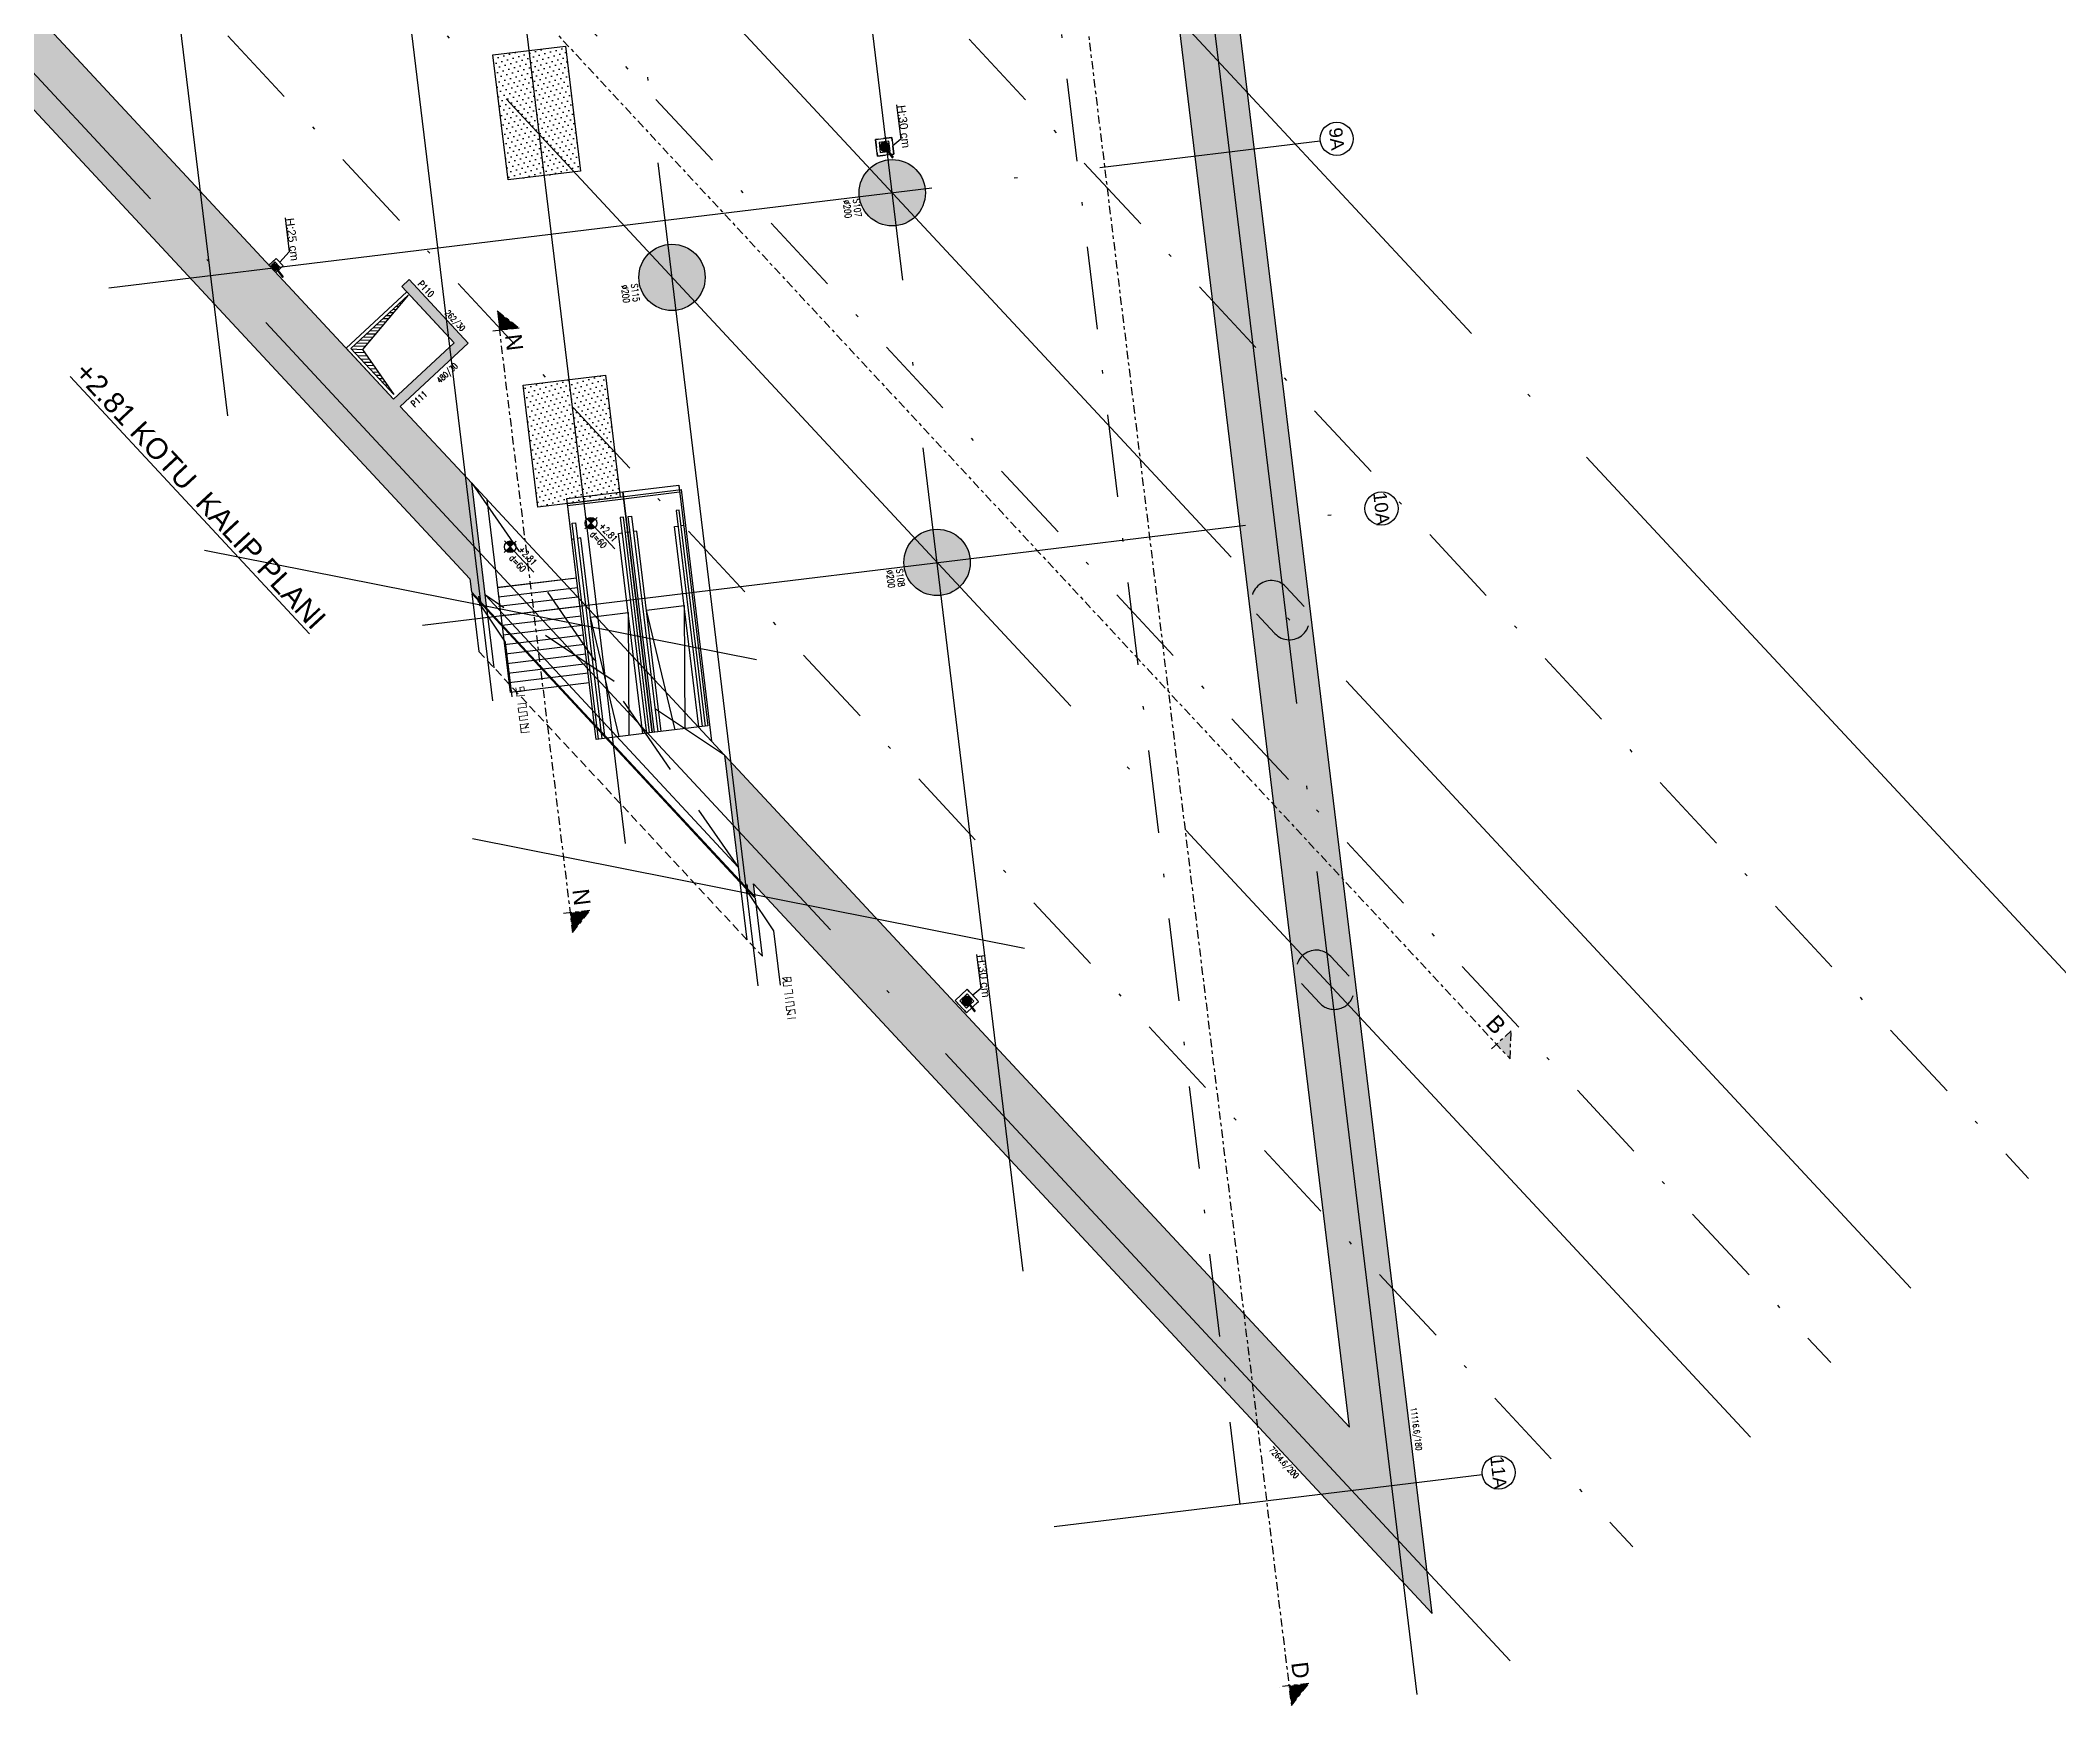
# Model space of a CAD drawing. Header units: millimetres. Extents: x 400408 to 401334, y 4543945 to 4544229.
# Drawn here: x 400448.6 to 400509.5, y 4543986.8 to 4544037 of the extents above; entities that cross this region are included whole.
import ezdxf
from ezdxf.enums import TextEntityAlignment as Align

# ---------------------------------------------------------------- set-up
doc = ezdxf.new("R2010")
doc.units = ezdxf.units.MM
for name, pattern in [('AKS', [3, 2.5, -0.25, 0, -0.25]), ('CENTER', [2, 1.25, -0.25, 0.25, -0.25]), ('CIZGI', [0.4, 0.25, -0.15]), ('CONTINU', [0]), ('DASHDOT2', [0.5, 0.25, -0.125, 0, -0.125]), ('HIDDEN', [0.375, 0.25, -0.125]), ('UUC-ST-KAL-I05-101-U-000$0$ACAD_ISO05W100', [33, 24, -3, 0, -3, 0, -3])]:
    doc.linetypes.add(name, pattern=pattern)
for name, color, linetype in [('aks prota', 2, 'AKS'), ('altlık_PROTA', 8, 'Continuous'), ('boşluk prota', 2, 'Continuous'), ('boşluk taraması prota', 252, 'Continuous'), ('caks prota', 4, 'Continuous'), ('kesik prota', 2, 'CIZGI'), ('kesit tarama prota', 252, 'Continuous'), ('kiriş prota', 6, 'Continuous'), ('kolon prota', 1, 'Continuous'), ('kolon tarama prota', 252, 'Continuous'), ('lkolon prota', 4, 'Continuous'), ('lperde prota', 4, 'Continuous'), ('merdiven prota', 2, 'Continuous'), ('not çizgisi prota', 4, 'Continuous'), ('perde prota', 1, 'Continuous'), ('PRT-AL-TUNEL_EKSENI', 14, 'DASHDOT2'), ('PRT-MI-a_fit_drainage', 10, 'Continuous'), ('skesit prota', 7, 'Continuous'), ('st-s_level (kot)', 6, 'Continuous'), ('st-s_levelmark (kot işareti)', 4, 'Continuous'), ('st_s_ölçü', 4, 'Continuous'), ('taks prota', 7, 'Continuous'), ('temel prota', 6, 'Continuous'), ('tkesit prota', 7, 'Continuous'), ('tkolon prota', 6, 'Continuous'), ('tperde prota', 6, 'Continuous'), ('tplan prota', 7, 'Continuous'), ('UUC-ST-KAL-I05-101-U-000$0$st_s_su tutucu', 2, 'Continuous')]:
    doc.layers.add(name, color=color, linetype=linetype)
doc.styles.add('Arial', font='Arial.ttf')
doc.styles.add('OLCU', font='romanstw.shx')
doc.styles.add('TAKS', font='Arial Unicode.ttf')
doc.styles.add('tkolon', font='romanstw.shx')
doc.dimstyles.new('1-50', dxfattribs={"dimtxt": 10, "dimasz": 4, "dimexe": 4, "dimexo": 8, "dimgap": 4, "dimtad": 1, "dimdec": 1, "dimrnd": 0.05, "dimzin": 9, "dimdsep": 46, "dimtxsty": 'OLCU', "dimblk1": 'OBLIQUE', "dimblk2": 'OBLIQUE', "dimsah": 1, "dimcen": 2, "dimdle": 4, "dimclrd": 4, "dimclre": 4, "dimclrt": 3, "dimadec": 1, "dimazin": 0, "dimtfac": 1, "dimtdec": 1, "dimtix": 1, "dimtmove": 2, "dimatfit": 3, "dimldrblk": 'OBLIQUE', "dimfxl": 1, "dimtvp": 1, "dimtolj": 1, "dimtzin": 1, "dimarcsym": 0})
pattern_1 = [(312.9239939582496, (399610.2897024573, 4544334.898198776), (0.1703024845284455, 0.0499901679170381), [0, -0.1587499999998362])]

# ---------------------------------------------------------------- blocks, each defined once
blk = doc.blocks.new('yürüyen mer 1')
at = {"color": 253}
blk.add_lwpolyline([(-120.1469399249181, 34.99919999989243), (-120.1469399249181, 204.9991999998497)], dxfattribs=at)
at = {"layer": 'st_s_ölçü', "color": 252, "ltscale": 0.1}
blk.add_line((-830.5461964702481, 204.9991999998242), (-830.5461964702481, 34.9991999998706), dxfattribs=at)
for points in [[(-120.1469399249181, 204.9991999998497), (-851.5461964702365, 204.9991999999538), (-851.5461964702511, 34.99919999982421), (-120.1469399249181, 34.99919999989243)], [(-120.1469399249181, 197.4991999998238), (-775.8461964702728, 197.4991999998242), (-775.8461964702728, 187.7491999998242), (-120.1469399249181, 187.7491999998238)], [(-728.8461964702728, 204.9991999998242), (-728.8461964702583, 197.4991999998242)], [(-120.1469399249181, 177.4991999997774), (-728.8461964702728, 177.4991999997778), (-728.8461964702656, 187.7491999998242)], [(-120.1469399249181, 134.9991999998711), (-488.6461964695482, 177.4991999997778), (-488.646196469548, 62.49919999987078), (-120.1469399249181, 104.9991999998711)], [(-120.1469399249181, 62.49919999987105), (-728.8461964702728, 62.4991999998706), (-728.8461964702656, 52.24919999982421)], [(-120.1469399249181, 42.49919999982467), (-775.8461964702728, 42.49919999982421), (-775.8461964702728, 52.24919999982421), (-120.1469399249181, 52.24919999982467)], [(-728.8461964702728, 34.99919999982421), (-728.8461964702583, 42.49919999982421)]]:
    blk.add_lwpolyline(points, dxfattribs=at)
blk = doc.blocks.new('MEKANİK+2.81')
at = {"layer": 'altlık_PROTA'}
for points in [[(66580.40328449545, -31215.21810636395), (66677.80812922237, -31215.21810636393), (66655.81400313292, -31177.1231625089), (66914.66845556414, -31027.6734747168), (66899.65670774304, -31001.67236478026), (66640.80225531182, -31151.12205257236), (66618.80812922241, -31113.02710871736), (66559.80812922237, -31215.21810636393)], [(92443.47983980666, -31861.9893337522), (92540.88468453358, -31861.98933375218), (92518.89055844414, -31823.89438989715), (92777.74501087535, -31674.44470210505), (92762.73326305425, -31648.44359216851), (92503.87881062303, -31797.89327996061), (92481.88468453362, -31759.79833610561), (92422.88468453358, -31861.98933375218)], [(67948.80531749858, -49905.62567935752), (68046.2101622255, -49905.6256793575), (68024.21603613606, -49867.53073550247), (68283.07048856727, -49718.08104771037), (68268.05874074617, -49692.07993777383), (68009.20428831496, -49841.52962556593), (67987.21016222554, -49803.43468171094), (67928.2101622255, -49905.6256793575)]]:
    blk.add_hatch(color=256, dxfattribs=at).paths.add_polyline_path(points, flags=0)
for p, q in [((65348.91010854791, -30705.93543345248), (66383.82589443674, -30705.93543345248)), ((66309.80812922155, -31465.21810636407), (66309.80812922158, -30965.21810636405)), ((66309.80812922158, -30965.21810636405), (66809.80812922155, -30965.21810636407)), ((66383.82589443674, -30705.93543345248), (66559.80812922156, -30965.21810636406)), ((66899.65670774301, -31001.67236478027), (66640.80225531179, -31151.12205257236)), ((66640.80225531179, -31151.12205257236), (66899.65670774301, -31001.67236478027)), ((66655.81400313288, -31177.12316250891), (66914.6684555641, -31027.67347471682)), ((66655.81400313288, -31177.12316250891), (66914.6684555641, -31027.67347471682)), ((66809.80812922155, -30965.21810636407), (66809.80812922158, -31465.21810636407)), ((66914.6684555641, -31027.67347471682), (66899.65670774301, -31001.67236478027)), ((66914.6684555641, -31027.67347471682), (66899.65670774301, -31001.67236478027)), ((66809.80812922158, -31465.21810636407), (66309.80812922155, -31465.21810636407)), ((66709.80812922232, -31065.2181063639), (66409.80812922232, -31065.2181063639)), ((66409.80812922232, -31065.2181063639), (66409.80812922232, -31365.2181063639)), ((66409.80812922232, -31365.2181063639), (66709.80812922232, -31365.2181063639)), ((66439.9123411395, -31210.2181063639), (66419.89744342599, -31210.2181063639)), ((66419.89744342599, -31220.2181063639), (66439.9123411395, -31220.2181063639)), ((66459.80812922234, -31215.21810636389), (66559.80812922232, -31215.2181063639)), ((66484.97498148684, -31210.2181063639), (66464.93979941728, -31210.2181063639)), ((66464.93979941728, -31220.2181063639), (66484.97498148684, -31220.2181063639)), ((66530.22773030683, -31210.2181063639), (66510.05875736699, -31210.2181063639)), ((66510.05875736699, -31220.2181063639), (66530.22773030683, -31220.2181063639)), ((66554.80812922232, -31075.30742056757), (66554.80812922232, -31095.32231828108)), ((66554.80812922232, -31120.34977655885), (66554.80812922232, -31140.38495862842)), ((66554.80812922232, -31165.46873450857), (66554.80812922232, -31185.6377074484)), ((66554.80812922232, -31244.7985052794), (66554.80812922232, -31264.96747821923)), ((66554.80812922232, -31290.05125409938), (66554.80812922232, -31310.08643616895)), ((66554.80812922232, -31335.11389444672), (66554.80812922232, -31355.12879216023)), ((66618.80812922234, -31113.02710871735), (66559.80812922234, -31215.21810636391)), ((66618.80812922234, -31113.02710871735), (66559.80812922234, -31215.21810636391)), ((66559.80812922234, -31315.21810636389), (66559.80812922234, -31115.2181063639)), ((66559.80812922234, -31215.21810636391), (66677.80812922234, -31215.21810636392)), ((66677.80812922234, -31215.21810636392), (66559.80812922234, -31215.21810636391)), ((66564.80812922232, -31095.32231828108), (66564.80812922232, -31075.30742056757)), ((66564.80812922232, -31140.38495862842), (66564.80812922232, -31120.34977655885)), ((66564.80812922232, -31185.6377074484), (66564.80812922232, -31165.46873450857)), ((66564.80812922232, -31264.96747821923), (66564.80812922232, -31244.7985052794)), ((66564.80812922232, -31310.08643616895), (66564.80812922232, -31290.05125409938)), ((66564.80812922232, -31355.12879216023), (66564.80812922232, -31335.11389444672)), ((66589.38852813782, -31220.2181063639), (66609.55750107765, -31220.2181063639)), ((66640.80225531179, -31151.12205257236), (66618.80812922234, -31113.02710871735)), ((66640.80225531179, -31151.12205257236), (66618.80812922234, -31113.02710871735)), ((66634.6412769578, -31220.2181063639), (66654.67645902737, -31220.2181063639)), ((66677.80812922234, -31215.21810636392), (66655.81400313288, -31177.12316250891)), ((66655.81400313288, -31177.12316250891), (66677.80812922234, -31215.21810636392)), ((66699.71881501866, -31210.2181063639), (66679.70391730515, -31210.2181063639)), ((66679.70391730515, -31220.2181063639), (66699.71881501866, -31220.2181063639)), ((66709.80812922232, -31111.28149269448), (66709.80812922232, -31065.2181063639)), ((66709.80812922232, -31365.2181063639), (66709.80812922232, -31145.94963927653)), ((91065.04035078677, -31400.45241224684), (92099.9561366756, -31400.45241224684)), ((92073.68412286667, -31806.68139823154), (92478.19262005415, -31512.7887720853)), ((92099.9561366756, -31400.45241224684), (92275.93837146042, -31659.73508515842)), ((92456.0694458459, -31652.46899675204), (92213.36434753342, -31828.80457243978)), ((92544.63175430767, -31774.36455695401), (92456.0694458459, -31652.46899675204)), ((92478.19262005415, -31512.7887720853), (92772.08524620041, -31917.29726927276)), ((92762.73326305422, -31648.44359216852), (92503.878810623, -31797.89327996061)), ((92503.878810623, -31797.89327996061), (92762.73326305422, -31648.44359216852)), ((92777.74501087531, -31674.44470210507), (92762.73326305422, -31648.44359216852)), ((92777.74501087531, -31674.44470210507), (92762.73326305422, -31648.44359216852)), ((92367.57674901294, -32211.18989541903), (92073.68412286667, -31806.68139823154)), ((92213.36434753342, -31828.80457243978), (92389.69992322117, -32071.50967075226)), ((92322.9480281591, -31928.41722482734), (92306.75563576819, -31940.18168652949)), ((92312.63348829112, -31948.27185647323), (92328.82588068202, -31936.50739477109)), ((92322.88468453354, -31861.98933375215), (92422.88468453355, -31861.98933375215)), ((92336.60216181245, -31751.73813750972), (92348.3666235146, -31767.93052990063)), ((92359.4044700115, -31901.93006940181), (92343.19566723182, -31913.7064539493)), ((92356.45679345835, -31762.05267737771), (92344.6923317562, -31745.8602849868)), ((92349.07351975475, -31921.79662389305), (92365.28232253442, -31910.02023934556)), ((92363.07739439263, -31788.17816897336), (92374.85377894012, -31804.38697175304)), ((92772.08524620041, -31917.29726927276), (92367.57674901294, -32211.18989541903)), ((92382.94394888387, -31798.50911923012), (92371.16756433639, -31782.30031645043)), ((92396.01471284905, -31875.33117101973), (92379.69767098164, -31887.18619586765)), ((92385.57552350455, -31895.2763658114), (92401.89256537196, -31883.42134096348)), ((92389.59765247429, -31824.68017272317), (92401.4526773222, -31840.99721459058)), ((92389.69992322117, -32071.50967075226), (92632.40502153365, -31895.17409506452)), ((92409.54284726596, -31835.11936206766), (92397.68782241804, -31818.80232020024)), ((92481.88468453355, -31759.7983361056), (92422.88468453355, -31861.98933375216)), ((92481.88468453355, -31759.7983361056), (92422.88468453355, -31861.98933375216)), ((92422.88468453354, -31961.98933375215), (92422.88468453354, -31761.98933375215)), ((92422.88468453355, -31861.98933375216), (92540.88468453355, -31861.98933375217)), ((92540.88468453355, -31861.98933375217), (92422.88468453355, -31861.98933375216)), ((92436.22652180112, -31888.85930543664), (92448.08154664903, -31905.17634730406)), ((92456.17171659278, -31899.29849478113), (92444.31669174487, -31882.98145291371)), ((92462.8254201832, -31925.46954827418), (92474.60180473069, -31941.67835105387)), ((92482.69197467444, -31935.80049853094), (92470.91559012696, -31919.59169575126)), ((92503.878810623, -31797.89327996061), (92481.88468453355, -31759.7983361056)), ((92503.878810623, -31797.89327996061), (92481.88468453355, -31759.7983361056)), ((92489.31257560872, -31961.92599012659), (92501.07703731087, -31978.1183825175)), ((92509.16720725462, -31972.24052999457), (92497.40274555248, -31956.04813760367)), ((92533.13588077595, -31775.70681103106), (92516.94348838505, -31787.47127273321)), ((92518.8905584441, -31823.89438989716), (92777.74501087531, -31674.44470210507)), ((92518.8905584441, -31823.89438989716), (92777.74501087531, -31674.44470210507)), ((92540.88468453355, -31861.98933375217), (92518.8905584441, -31823.89438989716)), ((92518.8905584441, -31823.89438989716), (92540.88468453355, -31861.98933375217)), ((92632.40502153365, -31895.17409506452), (92562.37632890469, -31798.7878686158)), ((66503.48612418326, -49417.67507142778), (67538.40191007209, -49417.67507142778)), ((67538.40191007208, -49417.67507142778), (67817.595501452, -49735.20254567402)), ((67689.3005626107, -49831.99006832635), (67932.00566092318, -49655.65449263861)), ((67865.63613829846, -50074.69516663883), (67689.3005626107, -49831.99006832635)), ((68108.34123661094, -49898.35959095108), (67865.63613829846, -50074.69516663883)), ((67937.05943190875, -49849.75358949079), (67872.33807235876, -49896.77640967418)), ((67872.33807235876, -49896.77640967418), (67919.36089254216, -49961.49776922417)), ((67878.21016222546, -49905.62567935747), (67928.21016222544, -49905.62567935748)), ((67899.02108917102, -49920.65244239708), (67895.34003675118, -49923.32688352792)), ((67899.70066716526, -49920.15870008316), (67899.06122399848, -49920.62328273808)), ((67902.41878811127, -49878.63340640613), (67904.85385583239, -49881.9849895926)), ((67904.8830154914, -49882.02512442006), (67905.58697155603, -49882.99403682022)), ((67909.60468923392, -49912.96300685198), (67905.17928990514, -49916.17824766775)), ((67909.56742397143, -49888.47265956009), (67912.7826647872, -49892.89805888888)), ((67913.18339918586, -49876.43660630305), (67910.50895805503, -49872.75555388321)), ((67911.05714242806, -49924.2684176115), (67915.48254175685, -49921.05317679573)), ((67913.67714149976, -49877.11618429729), (67913.21255884485, -49876.47674113051)), ((67920.21892645345, -49905.25131210966), (67915.27151828114, -49908.84581455025)), ((67916.89985708894, -49898.56488793608), (67920.49435952953, -49903.5122961084)), ((67920.87283473095, -49887.02020636595), (67917.65759391518, -49882.59480703716)), ((67919.36089254216, -49961.49776922417), (67984.08225209215, -49914.47494904078)), ((67921.14937080405, -49916.935984494), (67926.09677897638, -49913.34148205341)), ((67928.58452947327, -49897.63444358548), (67924.99002703268, -49892.68703541315)), ((67927.83579497764, -49913.61691512948), (67931.43029741824, -49918.56432330181)), ((67987.21016222547, -49803.43468171093), (67928.21016222547, -49905.62567935749)), ((67987.21016222547, -49803.43468171093), (67928.21016222547, -49905.62567935749)), ((67928.21016222546, -49955.62567935748), (67928.21016222547, -49855.62567935749)), ((67928.21016222547, -49905.62567935749), (68046.21016222547, -49905.62567935749)), ((68046.21016222547, -49905.62567935749), (67928.21016222547, -49905.62567935749)), ((67934.35664556437, -49894.97965792658), (67930.32354547453, -49897.90987666155)), ((67932.00566092318, -49655.65449263861), (68108.34123661094, -49898.35959095108)), ((67935.54748971996, -49924.23115234901), (67938.76273053573, -49928.6565516778)), ((67939.52046736197, -49912.68647077888), (67935.92596492138, -49907.73906260656)), ((67950.10288779558, -49867.70636635387), (67937.05943190875, -49849.75358949079)), ((67946.85290047948, -49922.77869915487), (67943.63765966371, -49918.35329982608)), ((67984.08225209215, -49914.47494904078), (67977.65288132544, -49905.62567935747)), ((68009.20428831493, -49841.52962556593), (67987.21016222547, -49803.43468171093)), ((68009.20428831493, -49841.52962556593), (67987.21016222547, -49803.43468171093)), ((68268.05874074614, -49692.07993777384), (68009.20428831493, -49841.52962556593)), ((68009.20428831493, -49841.52962556593), (68268.05874074614, -49692.07993777384)), ((68024.21603613601, -49867.53073550248), (68283.07048856723, -49718.08104771039)), ((68024.21603613601, -49867.53073550248), (68283.07048856723, -49718.08104771039)), ((68046.21016222547, -49905.62567935749), (68024.21603613601, -49867.53073550248)), ((68024.21603613601, -49867.53073550248), (68046.21016222547, -49905.62567935749)), ((68283.07048856723, -49718.08104771039), (68268.05874074614, -49692.07993777384)), ((68283.07048856723, -49718.08104771039), (68268.05874074614, -49692.07993777384)), ((67901.2178892741, -49931.41705347166), (67904.7940226734, -49928.81884047126)), ((67904.83415750087, -49928.78968081225), (67905.57851968819, -49928.24887002692)), ((67942.74318295115, -49934.13517441766), (67943.20776560609, -49934.77461758449)), ((67943.23692526508, -49934.81475241195), (67945.91136639589, -49938.49580483175)), ((67951.37416368024, -49929.0016840821), (67950.83335289489, -49928.25732189474)), ((67954.00153633964, -49932.61795230883), (67951.40332333925, -49929.04181890957))]:
    blk.add_line(p, q, dxfattribs=at)
for centre, radius, start, end in [((66559.80812922232, -31215.2181063639), 140, 92.04671309743428, 177.9532869023574), ((66559.80812922232, -31215.2181063639), 140, 182.0467130976426, 267.9532869025657), ((66559.80812922232, -31215.2181063639), 120, 92.38801546354402, 177.6119845366556), ((66559.80812922232, -31215.2181063639), 120, 182.3880154633445, 267.611984536456), ((66559.80812922232, -31215.2181063639), 94.99999999999999, 93.01696130977108, 176.983038690218), ((66559.80812922232, -31215.2181063639), 95.00000000000001, 183.016961309782, 266.983038690229), ((66559.80812922232, -31215.2181063639), 75, 93.82255372922529, 176.1774462707886), ((66559.80812922232, -31215.2181063639), 75, 183.8225537292114, 266.1774462707747), ((66559.80812922232, -31215.2181063639), 59.00000000000208, 59.99999999993978, 180), ((66559.80812922232, -31215.2181063639), 59, 180, 0), ((66559.80812922232, -31215.2181063639), 49.99999999999999, 95.73917047760786, 174.2608295228278), ((66559.80812922232, -31215.2181063639), 50.00000000000001, 185.7391704771722, 264.2608295223922), ((66559.80812922232, -31215.2181063639), 30, 99.59406822712371, 170.4059317730471), ((66559.80812922232, -31215.2181063639), 29.99999999999999, 189.5940682269529, 260.4059317728763), ((66559.80812922232, -31244.7181063639), 29.49999999998545, 90, 269.9999999999996), ((66559.80812922232, -31185.7181063639), 29.50000000000064, 27.12610455217858, 89.99999999997173), ((66559.80812922232, -31215.2181063639), 140, 36.20957314731355, 87.95328690256574), ((66559.80812922232, -31215.2181063639), 119.9999999999999, 37.24512722300527, 87.61198453645598), ((66559.80812922232, -31215.2181063639), 95.00000000000003, 60.00798951842432, 86.98303869022891), ((66559.80812922232, -31215.2181063639), 74.99999999999996, 60.00904641685105, 86.17744627077471), ((66559.80812922232, -31215.2181063639), 50.00000000000001, 60.01008555019651, 84.26082952239216), ((66559.80812922232, -31215.2181063639), 29.99999999999998, 59.99579024856362, 80.4059317728763), ((66559.80812922232, -31215.2181063639), 94.99999999999999, 273.0169613097711, 356.9830386902179), ((66559.80812922232, -31215.2181063639), 75.00000000000001, 273.8225537292253, 356.1774462707886), ((66559.80812922232, -31215.2181063639), 140, 272.0467130974342, 357.9532869023574), ((66559.80812922232, -31215.2181063639), 120, 272.388015463544, 357.6119845366555), ((66559.80812922232, -31215.2181063639), 49.99999999999999, 275.7391704776078, 354.2608295228277), ((66559.80812922232, -31215.2181063639), 30.00000000000001, 279.5940682271237, 350.4059317730471), ((66559.80812922232, -31215.2181063639), 120, 2.388015463344449, 22.76341340962577), ((66559.80812922232, -31215.2181063639), 140.0000000000001, 2.046713097642578, 23.79462470145333), ((92422.88468453354, -31861.98933375215), 140, 128.0467130977988, 213.9532869021579), ((92422.88468453354, -31861.98933375215), 120, 128.388015463472, 213.6119845366059), ((92422.88468453354, -31861.98933375215), 140, 218.0467130977631, 303.9532869024472), ((92422.88468453354, -31861.98933375215), 94.99999999999999, 129.0169613101278, 212.9830386902727), ((92422.88468453354, -31861.98933375215), 120, 218.3880154631792, 303.611984536895), ((92422.88468453354, -31861.98933375215), 140, 38.04671309776315, 123.9532869024472), ((92422.88468453354, -31861.98933375215), 75, 129.8225537290086, 212.177446270815), ((92422.88468453354, -31861.98933375215), 95.00000000000001, 219.0169613098039, 302.9830386899844), ((92422.88468453354, -31861.98933375215), 120, 38.38801546317923, 123.6119845368949), ((92422.88468453354, -31861.98933375215), 75, 219.8225537291952, 302.1774462705276), ((92422.88468453354, -31861.98933375215), 57.1500000000016, 59.9999999999408, 180), ((92422.88468453354, -31861.98933375215), 57.15000000002328, 180, 0), ((92422.88468453354, -31861.98933375215), 95.00000000000003, 60.00004220292323, 122.9830386899844), ((92422.88468453354, -31861.98933375215), 49.99999999999999, 131.7391704771398, 210.2608295224853), ((92422.88468453354, -31861.98933375215), 74.99999999999994, 60.00196176232495, 122.1774462705276), ((92422.88468453354, -31861.98933375215), 50.00000000000001, 221.7391704775728, 300.2608295225153), ((92422.88468453354, -31861.98933375215), 30, 135.5940682269596, 206.4059317731879), ((92422.88468453352, -31890.56433375216), 28.57500000001282, 89.99999999998542, 270.0000000000434), ((92422.88468453354, -31861.98933375215), 50.00000000000001, 60.00569981724121, 120.2608295225153), ((92422.88468453354, -31861.98933375215), 29.99999999999999, 225.5940682266648, 296.4059317732819), ((92422.88468453354, -31861.98933375215), 29.99999999999998, 60.00236957015297, 116.4059317732819), ((92422.88468453354, -31833.41433375217), 28.57499999999575, 27.12610455218541, 90), ((92422.88468453354, -31861.98933375215), 30.00000000000001, 315.5940682269596, 358.0811863546035), ((92422.88468453354, -31861.98933375215), 49.99999999999996, 311.7391704771397, 359.9908104596378), ((92422.88468453354, -31861.98933375215), 75.00000000000001, 309.8225537290086, 359.9907565614238), ((92422.88468453354, -31861.98933375215), 94.99999999999997, 309.0169613101278, 359.9908453319978), ((92422.88468453354, -31861.98933375215), 120, 308.3880154634721, 22.78708773844684), ((92422.88468453354, -31861.98933375215), 139.9999999999999, 308.0467130977988, 23.8173238193193), ((67928.21016222546, -49905.62567935748), 37.33333333333332, 133.6966689389843, 208.3033310611652), ((67928.21016222546, -49905.62567935748), 32.99999999998192, 59.82259634226339, 180), ((67928.21016222546, -49905.62567935748), 32.99999999998459, 180, 0), ((67928.21016222546, -49905.62567935748), 32.00000000000001, 134.9892993451354, 207.0107006550557), ((67928.21016222546, -49905.62567935748), 25.33333333333333, 137.3831134822461, 204.61688651775), ((67928.21016222546, -49905.62567935748), 20.00000000000001, 140.4775121857587, 201.5224878140174), ((67928.21016222546, -49905.62567935748), 37.33333333333335, 60.01161443807122, 118.3033310611652), ((67928.21016222546, -49905.62567935748), 25.33333333333334, 227.3831134825529, 294.6168865171974), ((67928.21016222546, -49922.12567935748), 16.49999999998545, 90, 269.9999999999996), ((67928.21016222546, -49905.62567935748), 31.99999999999998, 60.00563959217444, 117.0107006544949), ((67928.21016222546, -49905.62567935748), 13.33333333333333, 148.0243128370927, 193.9756871628778), ((67928.21016222546, -49905.62567935748), 19.99999999999999, 230.4775121857587, 291.5224878140173), ((67928.21016222546, -49905.62567935748), 25.33333333333334, 60.82986808916341, 114.6168865171974), ((67928.21016222546, -49905.62567935748), 8.000000000000009, 164.6821874534678, 177.3178125466547), ((67928.21016222546, -49905.62567935748), 19.99999999999999, 62.686507311266, 111.5224878140174), ((67928.21016222546, -49905.62567935748), 13.33333333333334, 238.0243128367391, 283.9756871629785), ((67928.21016222546, -49905.62567935748), 13.33333333333334, 60.0072079509459, 103.9756871629785), ((67928.21016222546, -49905.62567935748), 7.999999999999993, 254.6821874538699, 267.3178125466546), ((67928.21016222546, -49889.12567935746), 16.50000000000134, 30.00000000002339, 89.99999999994947), ((67928.21016222546, -49905.62567935748), 7.999999999999993, 74.68218745386986, 87.31781254665466), ((67928.21016222546, -49905.62567935748), 8.000000000000005, 344.6821874534677, 357.3178125466546), ((67928.21016222546, -49905.62567935748), 13.33333333333333, 328.0243128370927, 359.9925826888488), ((67928.21016222546, -49905.62567935748), 20.00000000000001, 320.4775121857587, 357.1044975628748), ((67928.21016222546, -49905.62567935748), 25.33333333333332, 317.3831134822461, 357.7233773036467), ((67928.21016222546, -49905.62567935748), 32.00000000000001, 314.9892993451354, 358.2021401310605), ((67928.21016222546, -49905.62567935748), 37.3333333333333, 313.6966689389844, 358.4606662121104), ((67928.21016222546, -49905.62567935748), 37.33333333333335, 223.6966689389978, 298.3033310611652), ((67928.21016222546, -49905.62567935748), 31.99999999999999, 224.9892993451354, 297.0107006544949)]:
    blk.add_arc(centre, radius, start, end, dxfattribs=at)
at = {"layer": 'altlık_PROTA', "style": 'Arial'}
for s, p in [('H:30 cm', (65372.08778687048, -30692.36750133178)), ('H:30 cm', (91088.21802910935, -31386.88448012614)), ('H:25 cm', (66526.66380250583, -49404.10713930708))]:
    blk.add_text(s, height=250, dxfattribs=at).set_placement(p)
blk = doc.blocks.new('_Oblique')
at = {"layer": 'st_s_ölçü', "lineweight": -2}
blk.add_line((-0.5, -0.5), (0.5, 0.5), dxfattribs=at)
blk = doc.blocks.new('PLAN_KOT')
at = {"layer": 'st-s_levelmark (kot işareti)'}
h = blk.add_hatch(color=256, dxfattribs=at)
h.paths.add_polyline_path([(0, 17.5, 0.4142135623730951), (-17.5, 0), (0, 0)])
h.paths.add_polyline_path([(17.5, 0), (0, 0), (0, -17.5, 0.4142135623730951)])
for p, q in [((105, 0), (-25, 0)), ((0, 25), (0, -25))]:
    blk.add_line(p, q, dxfattribs=at)
blk.add_circle((0, 0), 17.5, dxfattribs=at)
at = {"layer": 'st-s_level (kot)', "color": 6, "style": 'OLCU', "width": 0.8}
for tag, p in [('KOT', (22.6700442370493, 9.780006943954504)), ('DÖŞEME_KALINLIĞI', (22.6700442370493, -27.62999305603444))]:
    blk.add_attdef(tag, p, '', height=20, dxfattribs=at)
blk = doc.blocks.new('YER SUZGECI_20x20')
at = {"color": 2}
blk.add_lwpolyline([(-20, 0), (0, 0), (0, 20), (-20, 20)], close=True, dxfattribs=at)
for points in [[(0, 20), (-20, 0)], [(-20, 20), (0, 0)]]:
    blk.add_lwpolyline(points, dxfattribs=at)
blk.add_circle((-10, 10), 7, dxfattribs=at)

msp = doc.modelspace()

# ---------------------------------------------------------------- hatches: boundary and pattern name
at = {"layer": 'boşluk taraması prota', "ltscale": 2}
h = msp.add_hatch(dxfattribs=at)
h.set_pattern_fill('ANSI31', color=256, scale=0.0299999999999691, angle=-47.07600604175038, style=0)
h.set_pattern_definition([(357.9239939582496, (399678.5206054522, 4544261.791601937), (0.00345045155582532, 0.09518748281177633), [])])
h.paths.add_polyline_path([(400459.6525879726, 4544029.288836509), (400458.2785932003, 4544027.647574165), (400459.2175202267, 4544026.289492243), (400457.9235678269, 4544027.680782001)])
at = {"layer": 'kesit tarama prota'}
h = msp.add_hatch(color=256, dxfattribs=at)
h.dxf.hatch_style = 1
h.paths.add_polyline_path([(400463.000273861, 4544028.292463657), (400462.3323181542, 4544028.815756283), (400462.4046496954, 4544028.220132116)])
h = msp.add_hatch(color=256, dxfattribs=at)
h.dxf.hatch_style = 1
h.paths.add_polyline_path([(400465.1325895218, 4544010.733612895), (400464.6092968974, 4544010.065657186), (400464.5369653562, 4544010.661281353)])
h = msp.add_hatch(color=256, dxfattribs=at)
h.dxf.hatch_style = 1
h.paths.add_polyline_path([(400492.910799087, 4544007.104785235), (400492.8800609745, 4544006.256814027), (400492.471444427, 4544006.696168687)])
h = msp.add_hatch(color=256, dxfattribs=at)
h.dxf.hatch_style = 1
h.paths.add_polyline_path([(400486.8095690385, 4543987.425986155), (400486.2862764131, 4543986.758030447), (400486.2139448719, 4543987.353654614)])
at = {"layer": 'kolon tarama prota'}
h = msp.add_hatch(color=256, dxfattribs=at)
h.dxf.hatch_style = 1
h.paths.add_polyline_path([(400442.7345320238, 4544043.865573594), (400440.8338261843, 4544059.49167589), (400431.8441655804, 4544069.157582237), (400438.8697202401, 4544075.69161533), (400436.7709464161, 4544092.974261156), (400475.5857894942, 4544097.687866785), (400488.0371958343, 4543995.155024338), (400469.1945802942, 4544015.415072539), (400469.6529951757, 4544011.640191253), (400470.116448503, 4544011.141874724), (400470.0682261819, 4544011.53896815), (400490.5329283727, 4543989.534812097), (400477.1315568564, 4544099.890275298), (400434.7429687754, 4544094.742680422), (400436.9871845711, 4544076.262372392), (400429.4415804921, 4544069.244673557), (400439.0969334161, 4544058.862998295), (400441.0592837697, 4544042.730103492), (400461.5172161646, 4544020.733226493), (400461.5654384848, 4544020.336133067), (400462.028891813, 4544019.837816538), (400461.5704769325, 4544023.612697824), (400459.4165894696, 4544025.928611117), (400461.4669112144, 4544027.83548834), (400459.682618957, 4544029.754003689), (400459.4629416279, 4544029.549695415), (400461.0429256102, 4544027.850857397), (400459.2122811936, 4544026.148288449)])
h = msp.add_hatch(dxfattribs=at)
h.set_pattern_fill('DOTS', color=2, scale=0.09999999999989698, angle=-47.07600604175038)
h.set_pattern_definition(pattern_1)
h.paths.add_polyline_path([(400464.8531463519, 4544033.022410316), (400464.3950166265, 4544036.794693064), (400462.2110613305, 4544036.529477532), (400462.669191055, 4544032.757194784)])
h = msp.add_hatch(color=256, dxfattribs=at)
h.dxf.hatch_style = 1
edge = h.paths.add_edge_path()
edge.add_arc((400474.2512715189, 4544032.370624961), 0.9999999999966243, -47.07600604175038, 312.9239939582496)
h = msp.add_hatch(color=256, dxfattribs=at)
h.dxf.hatch_style = 1
edge = h.paths.add_edge_path()
edge.add_arc((400467.6091147456, 4544029.821199055), 0.9999999999966243, -47.07600604175038, 312.9239939582496)
h = msp.add_hatch(dxfattribs=at)
h.set_pattern_fill('DOTS', color=2, scale=0.09999999999989698, angle=-47.07600604175038)
h.set_pattern_definition(pattern_1)
h.paths.add_polyline_path([(400466.0461583249, 4544023.198381447), (400465.6005572826, 4544026.867625438), (400463.1187827392, 4544026.566243143), (400463.5643837824, 4544022.896999153)])
h = msp.add_hatch(color=256, dxfattribs=at)
h.dxf.hatch_style = 1
edge = h.paths.add_edge_path()
edge.add_arc((400475.6036679037, 4544021.225376909), 0.9999999999966243, -47.07600604175038, 312.9239939582496)

# ---------------------------------------------------------------- linework, layer by layer
at = {"layer": 'aks prota', "ltscale": 10}
for p, q in [((400490.074145942, 4543987.091367729), (400475.9776040856, 4544103.171308074)), ((400478.1981526045, 4543999.860730716), (400465.8023563614, 4544101.935644057)), ((400470.2035826901, 4544008.456690839), (400458.9526784429, 4544101.103831332)), ((400466.206297732, 4544012.754670901), (400455.5278394828, 4544100.68792497)), ((400462.2090127757, 4544017.052650963), (400452.1030741865, 4544100.271412023)), ((400454.2144428613, 4544025.648611087), (400445.253322605, 4544099.440205882)), ((400512.2140643829, 4544006.088943115), (400428.1666244437, 4544096.458837923)), ((400504.9647124931, 4543999.346770085), (400420.9172725538, 4544089.716664892)), ((400500.1318112332, 4543994.851988064), (400416.084371294, 4544085.221882871)), ((400492.8824593424, 4543988.109815033), (400408.8350194032, 4544078.47970984)), ((400450.6304958668, 4544029.502159904), (400487.155416036, 4544033.937681359)), ((400460.0838692384, 4544019.337658075), (400488.5092213834, 4544022.78958237)), ((400479.1338087767, 4543992.155939446), (400492.0390005987, 4543993.723123028))]:
    msp.add_line(p, q, dxfattribs=at)
at = {"layer": 'boşluk prota', "ltscale": 0.05}
msp.add_lwpolyline([(400459.6525879726, 4544029.288836509), (400458.2785932003, 4544027.647574165), (400459.2175202267, 4544026.289492243), (400457.9235678269, 4544027.680782001)], close=True, dxfattribs=at)
at = {"layer": 'caks prota', "ltscale": 0.05}
for centre in [(400487.6519212024, 4544033.996708499), (400489.0052299546, 4544022.852698797), (400492.535009169, 4543993.786239455)]:
    msp.add_circle(centre, 0.4999999999995194, dxfattribs=at)
at = {"layer": 'kesik prota', "ltscale": 10}
for points in [[(400461.5704769408, 4544023.612697749), (400469.6047728546, 4544012.037284679)], [(400469.1945802942, 4544015.415072538), (400461.9806694929, 4544020.234909964)]]:
    msp.add_lwpolyline(points, dxfattribs=at)
at = {"layer": 'kiriş prota'}
msp.add_lwpolyline([(400459.6128837084, 4544029.388473966), (400461.0430416241, 4544027.850732656), (400459.2123972075, 4544026.148163709), (400457.7822392918, 4544027.685905019)], close=True, dxfattribs=at)
for points in [[(400461.5704769408, 4544023.612697749), (400469.1945802942, 4544015.415072538)], [(400462.022501043, 4544023.126670212), (400462.7293825485, 4544017.305755852)], [(400462.369630551, 4544020.475562262), (400464.7273095446, 4544020.761874613), (400464.4548992505, 4544023.005075184), (400467.8825518712, 4544023.421974703), (400468.8038809095, 4544015.835162217)], [(400461.9806694929, 4544020.234909964), (400469.6047728546, 4544012.037284679)], [(400469.6529951757, 4544011.640191253), (400462.028891813, 4544019.837816538)]]:
    msp.add_lwpolyline(points, dxfattribs=at)
at = {"layer": 'kolon prota', "color": 5, "linetype": 'HIDDEN', "ltscale": 5}
for points in [[(400486.122002149, 4544020.48794181, 0.9999999999999999), (400485.243292829, 4544019.670708715), (400485.7881148923, 4544019.084902502, 0.9999999999999999), (400486.6668242114, 4544019.902135596)], [(400487.472826628, 4544009.344264297, 0.9999999999999999), (400486.594117308, 4544008.527031202), (400487.1389393704, 4544007.941224989, 0.9999999999999999), (400488.0176486913, 4544008.758458083)]]:
    msp.add_lwpolyline(points, format="xyb", close=True, dxfattribs=at)
at = {"layer": 'kolon prota', "color": 1}
for centre in [(400474.2512715189, 4544032.370624961), (400467.6091147456, 4544029.821199055), (400475.6036679037, 4544021.225376909)]:
    msp.add_circle(centre, 0.9999999999966933, dxfattribs=at)
at = {"layer": 'kolon tarama prota'}
for points in [[(400462.246510298, 4544018.045871405), (400462.0349271772, 4544019.788182131), (400461.5714738481, 4544020.28649866), (400461.7830569688, 4544018.544187934)], [(400462.0349271772, 4544019.788182131), (400469.659030539, 4544011.590556846)], [(400470.334066988, 4544009.349929591), (400470.1224838663, 4544011.092240317), (400469.659030539, 4544011.590556846), (400469.8706136597, 4544009.84824612)]]:
    msp.add_lwpolyline(points, dxfattribs=at)
at = {"layer": 'kolon tarama prota', "linetype": 'HIDDEN'}
msp.add_lwpolyline([(400461.7830569688, 4544018.544187934), (400470.334066988, 4544009.349929591)], dxfattribs=at)
at = {"layer": 'merdiven prota', "linetype": 'HIDDEN', "ltscale": 10}
for p, q in [((400464.7614359716, 4544020.181699377), (400462.3789393045, 4544019.892373211)), ((400464.8321972713, 4544019.898161995), (400462.4497006042, 4544019.60883583)), ((400464.8671575142, 4544019.610276998), (400462.4846608471, 4544019.320950833)), ((400464.9021177581, 4544019.322392001), (400462.519621091, 4544019.033065836)), ((400464.937078001, 4544019.034507004), (400462.5545813339, 4544018.745180839)), ((400464.9720382439, 4544018.746622005), (400462.5895415768, 4544018.457295841)), ((400465.0069984868, 4544018.458737008), (400462.6245018197, 4544018.169410843)), ((400465.0419587297, 4544018.170852011), (400462.6594620626, 4544017.881525846)), ((400465.0769189727, 4544017.882967014), (400462.6944223056, 4544017.593640849)), ((400465.1118792156, 4544017.595082017), (400462.7293825485, 4544017.305755852))]:
    msp.add_line(p, q, dxfattribs=at)
for points in [[(400464.4547672635, 4544023.006162049), (400464.4373801462, 4544023.149338692), (400466.1249819519, 4544023.354278059), (400466.1423690692, 4544023.211101416)], [(400466.1423692545, 4544023.211101439), (400466.1249821372, 4544023.354278081), (400467.8125837585, 4544023.559217426), (400467.8299708758, 4544023.416040784)], [(400462.3448128775, 4544020.472548448), (400464.7273095446, 4544020.761874613)], [(400462.3797731232, 4544020.184663435), (400464.7622697903, 4544020.473989599)]]:
    msp.add_lwpolyline(points, dxfattribs=at)
at = {"layer": 'perde prota'}
msp.add_line((400461.5704769325, 4544023.612697824), (400459.4165894696, 4544025.928611117), dxfattribs=at)
for points in [[(400469.1945802942, 4544015.415072539), (400469.6529951757, 4544011.640191253), (400470.116448503, 4544011.141874724), (400470.0682261819, 4544011.53896815), (400490.5329283727, 4543989.534812097), (400477.1315568564, 4544099.890275298), (400434.7429687754, 4544094.742680422), (400436.9871845711, 4544076.262372392), (400429.4415804921, 4544069.244673557), (400439.0969334161, 4544058.862998295), (400441.0592837697, 4544042.730103492), (400461.5172161646, 4544020.733226493), (400461.5654384848, 4544020.336133067), (400462.028891813, 4544019.837816538), (400461.5704769325, 4544023.612697824)], [(400469.1945802942, 4544015.415072539), (400488.0371958343, 4543995.155024338), (400475.5857894942, 4544097.687866785), (400436.7709464161, 4544092.974261156), (400438.8697202401, 4544075.69161533), (400431.8441655804, 4544069.157582237), (400440.8338261843, 4544059.49167589), (400442.7345320238, 4544043.865573594), (400459.2122811936, 4544026.148288449)], [(400459.2122811936, 4544026.148288449), (400461.0429256102, 4544027.850857397), (400459.4629416279, 4544029.549695415), (400459.682618957, 4544029.754003689), (400461.4669112144, 4544027.83548834), (400459.4165894696, 4544025.928611117)]]:
    msp.add_lwpolyline(points, dxfattribs=at)
at = {"layer": 'PRT-AL-TUNEL_EKSENI', "ltscale": 10}
for p, q in [((400484.744430868, 4543992.822009746), (400471.4111505989, 4544102.616766071)), ((400424.4687227216, 4544093.019648649), (400508.5161626608, 4544002.649753843)), ((400418.500821923, 4544087.469273881), (400502.5482618631, 4543997.099379075)), ((400412.5329211252, 4544081.918899113), (400496.5803610635, 4543991.549004307))]:
    msp.add_line(p, q, dxfattribs=at)
at = {"layer": 'PRT-MI-a_fit_drainage', "color": 2, "linetype": 'CIZGI'}
for points in [[(400474.2998587554, 4544033.537851125), (400474.2395824715, 4544034.034204598), (400473.743228999, 4544033.973928313), (400473.8035052828, 4544033.477574841)], [(400455.6767082773, 4544030.390335053), (400455.4570309464, 4544030.18602678), (400455.6613392197, 4544029.966349449), (400455.8810165506, 4544030.170657723)], [(400476.850671242, 4544007.99065653), (400476.510157452, 4544008.356785414), (400476.1440285696, 4544008.016271624), (400476.4845423577, 4544007.65014274)]]:
    msp.add_lwpolyline(points, close=True, dxfattribs=at)
at = {"layer": 'skesit prota', "linetype": 'CENTER', "ltscale": 0.2}
for p, q in [((400462.3323181542, 4544028.815756283), (400463.000273861, 4544028.292463657)), ((400463.000273861, 4544028.292463657), (400462.1068376116, 4544028.183966345)), ((400465.1325895218, 4544010.733612895), (400464.2391532725, 4544010.625115583)), ((400464.6092968974, 4544010.065657186), (400465.1325895218, 4544010.733612895)), ((400492.910799087, 4544007.104785235), (400492.251767098, 4544006.491860414)), ((400492.8800609745, 4544006.256814027), (400492.910799087, 4544007.104785235)), ((400486.8095690385, 4543987.425986155), (400485.9161327882, 4543987.317488843)), ((400486.2862764131, 4543986.758030447), (400486.8095690385, 4543987.425986155))]:
    msp.add_line(p, q, dxfattribs=at)
for points in [[(400471.9769275403, 4544104.590359851), (400486.2862764131, 4543986.758030447)], [(400427.9986071392, 4544076.018964573), (400492.8800609745, 4544006.256814027)], [(400462.3941117059, 4544028.30690866), (400464.6092968974, 4544010.065657186)]]:
    msp.add_lwpolyline(points, dxfattribs=at)
at = {"layer": 'st_s_ölçü', "color": 6, "lineweight": 0}
for points in [[(400463.0383612877, 4544017.335009172), (400463.1612183256, 4544017.349928712), (400463.1462987848, 4544017.472785751), (400463.0234417468, 4544017.45786621), (400463.0383612877, 4544017.335009172), (400462.9155042488, 4544017.320089631), (400462.900584708, 4544017.44294667)], [(400463.1612183256, 4544017.349928712), (400462.9155042488, 4544017.320089631), (400462.9304237897, 4544017.197232593), (400463.1761378665, 4544017.227071674)], [(400463.2059769472, 4544016.981357597), (400462.9602628704, 4544016.951518515)], [(400463.2059769472, 4544016.981357597), (400463.2208964881, 4544016.858500558)], [(400463.2208964881, 4544016.858500558), (400462.9751824113, 4544016.828661477), (400462.9901019521, 4544016.705804438), (400463.2358160289, 4544016.73564352)], [(400463.2507355697, 4544016.612786481), (400463.005021493, 4544016.582947399)], [(400463.2507355697, 4544016.612786481), (400463.005021493, 4544016.582947399), (400463.0199410338, 4544016.460090362), (400463.2656551106, 4544016.489929442)], [(400463.1726371534, 4544016.229295825), (400463.2805746505, 4544016.367072403), (400463.1577176126, 4544016.352152864), (400463.0348605737, 4544016.337233323), (400463.0497801146, 4544016.214376284)], [(400463.2358160289, 4544016.73564352), (400463.2507355697, 4544016.612786481)], [(400463.2954941913, 4544016.244215365), (400463.0497801146, 4544016.214376284), (400463.0646996554, 4544016.091519246), (400463.3104137322, 4544016.121358327)], [(400471.2049366562, 4544008.602573979), (400471.1900171163, 4544008.725431018), (400471.0671600774, 4544008.710511477), (400471.0820796173, 4544008.587654439), (400470.9443030385, 4544008.695591936), (400471.0671600774, 4544008.710511477)], [(400471.2049366562, 4544008.602573979), (400471.0820796173, 4544008.587654439), (400470.9592225784, 4544008.572734898), (400470.9741421193, 4544008.449877859), (400471.0969991582, 4544008.4647974), (400471.219856197, 4544008.479716941)], [(400471.2347757379, 4544008.356859902), (400471.2496952787, 4544008.234002863)], [(400471.2496952787, 4544008.234002863), (400471.003981201, 4544008.204163782)], [(400471.2795343595, 4544007.988288786), (400471.0338202817, 4544007.958449705)], [(400471.2944539003, 4544007.865431747), (400471.1715968614, 4544007.850512207), (400471.0487398226, 4544007.835592667), (400471.0636593634, 4544007.712735628), (400471.1865164023, 4544007.727655169), (400471.3093734412, 4544007.742574709)], [(400471.324292982, 4544007.619717671), (400471.3093734412, 4544007.742574709), (400471.1865164023, 4544007.727655169), (400471.0785789043, 4544007.589878589), (400471.2014359431, 4544007.60479813)], [(400471.2795343595, 4544007.988288786), (400471.2944539003, 4544007.865431747)]]:
    msp.add_lwpolyline(points, dxfattribs=at)
for points in [[(400471.2646148186, 4544008.111145825), (400471.1417577798, 4544008.096226284), (400471.0189007409, 4544008.081306743), (400471.1417577798, 4544008.096226284), (400471.2646148186, 4544008.111145825)], [(400471.3392125219, 4544007.496860632), (400471.216355483, 4544007.481941091), (400471.0934984442, 4544007.467021551), (400471.216355483, 4544007.481941091), (400471.3392125219, 4544007.496860632)]]:
    msp.add_lwpolyline(points, close=True, dxfattribs=at)
at = {"layer": 'temel prota'}
for points in [[(400464.3950316086, 4544036.794694885), (400464.8531313706, 4544033.022408496), (400462.6691760877, 4544032.757192844), (400462.2110763257, 4544036.529479233)], [(400465.6005572826, 4544026.867625438), (400466.0461246707, 4544023.198377361), (400463.5643573059, 4544022.896995937), (400463.1187899169, 4544026.566244015)]]:
    msp.add_lwpolyline(points, close=True, dxfattribs=at)
at = {"layer": 'UUC-ST-KAL-I05-101-U-000$0$st_s_su tutucu', "linetype": 'UUC-ST-KAL-I05-101-U-000$0$ACAD_ISO05W100', "ltscale": 0.05}
for points in [[(400461.7819445673, 4544020.041141819, -0.5773502691895264), (400461.7791825673, 4544020.042318545), (400461.7749618487, 4544020.077074631, -0.5773502691896774), (400461.7773619266, 4544020.07887823), (400461.7991495198, 4544020.069595817, 0.5773502691898074), (400461.801549593, 4544020.071399416), (400461.7960239751, 4544020.116900886), (400461.8018330326, 4544020.117606327), (400461.8013365474, 4544020.121694691), (400461.7955274917, 4544020.12098925), (400461.7915841257, 4544020.153461442), (400461.7973931832, 4544020.154166884), (400461.7968966998, 4544020.158255248), (400461.7910876442, 4544020.157549807), (400461.7885942366, 4544020.1780821), (400461.8004546128, 4544020.188252967), (400461.7998277396, 4544020.193415042), (400461.7688552821, 4544020.189653802), (400461.7694821553, 4544020.184491726), (400461.7834321624, 4544020.177455226), (400461.7859255681, 4544020.156922934), (400461.7801165106, 4544020.156217492), (400461.7806129949, 4544020.152129128), (400461.7864220515, 4544020.152834569), (400461.7903654166, 4544020.120362377), (400461.78455636, 4544020.119656934), (400461.7850528434, 4544020.115568571), (400461.7908619, 4544020.116274012), (400461.7954223836, 4544020.078720079, -0.5773502691899163), (400461.7930223076, 4544020.076916479), (400461.7721553808, 4544020.085806652, 0.5773502691894145), (400461.7697553057, 4544020.084003053), (400461.7757856511, 4544020.034345336, 0.5773502691898413), (400461.7785476521, 4544020.033168609), (400461.7966802297, 4544020.046794813, -0.5773502691890604), (400461.7994422317, 4544020.045618087), (400461.8040027143, 4544020.008064153), (400461.7981936578, 4544020.007358711), (400461.7986901421, 4544020.003270347), (400461.8044991978, 4544020.003975788), (400461.8084425637, 4544019.971503596), (400461.8026335062, 4544019.970798153), (400461.8031299906, 4544019.966709791), (400461.8089390462, 4544019.967415231), (400461.8114324529, 4544019.946882939), (400461.7995720776, 4544019.936712072), (400461.8001989508, 4544019.931549996), (400461.8311714074, 4544019.935311237), (400461.8305445341, 4544019.940473313), (400461.816594528, 4544019.947509812), (400461.8141011205, 4544019.968042105), (400461.8199101798, 4544019.968747547), (400461.8194136946, 4544019.972835911), (400461.8136046389, 4544019.972130469), (400461.8096612738, 4544020.004602662), (400461.8154703295, 4544020.005308104), (400461.8149738451, 4544020.009396468), (400461.8091647895, 4544020.008691026), (400461.8036391716, 4544020.054192496, 0.5773502691892096), (400461.8008771706, 4544020.055369222)], [(400469.8695012573, 4544011.345200004, -0.5773502691895264), (400469.8667392572, 4544011.346376731), (400469.8625185387, 4544011.381132817, -0.5773502691896774), (400469.8649186166, 4544011.382936416), (400469.8867062088, 4544011.373654002, 0.5773502691898074), (400469.8891062839, 4544011.375457602), (400469.883580666, 4544011.420959072), (400469.8893897226, 4544011.421664513), (400469.8888932383, 4544011.425752877), (400469.8830841826, 4544011.425047435), (400469.8791408176, 4544011.457519628), (400469.8849498741, 4544011.45822507), (400469.8844533898, 4544011.462313434), (400469.8786443342, 4544011.461607993), (400469.8761509284, 4544011.482140286), (400469.8880113028, 4544011.492311153), (400469.8873844296, 4544011.497473228), (400469.8564119721, 4544011.493711988), (400469.8570388453, 4544011.488549911), (400469.8709888533, 4544011.481513412), (400469.8734822581, 4544011.460981119), (400469.8676732006, 4544011.460275678), (400469.8681696858, 4544011.456187313), (400469.8739787424, 4544011.456892755), (400469.8779221075, 4544011.424420563), (400469.87211305, 4544011.42371512), (400469.8726095334, 4544011.419626757), (400469.8784185899, 4544011.420332198), (400469.8829790745, 4544011.382778265, -0.5773502691899163), (400469.8805789985, 4544011.380974664), (400469.8597120708, 4544011.389864838, 0.5773502691894145), (400469.8573119966, 4544011.388061238), (400469.863342342, 4544011.338403521, 0.5773502691898413), (400469.866104342, 4544011.337226795), (400469.8842369197, 4544011.350852999, -0.5773502691890604), (400469.8869989226, 4544011.349676273), (400469.8915594043, 4544011.312122338), (400469.8857503477, 4544011.311416897), (400469.886246834, 4544011.307328532), (400469.8920558887, 4544011.308033974), (400469.8959992547, 4544011.275561782), (400469.8901901972, 4544011.274856339), (400469.8906866806, 4544011.270767976), (400469.8964957362, 4544011.271473417), (400469.8989891438, 4544011.250941125), (400469.8871287676, 4544011.240770258), (400469.8877556408, 4544011.235608182), (400469.9187280973, 4544011.239369422), (400469.9181012241, 4544011.244531498), (400469.9041512189, 4544011.251567998), (400469.9016578114, 4544011.272100291), (400469.9074668698, 4544011.272805732), (400469.9069703855, 4544011.276894096), (400469.9011613298, 4544011.276188655), (400469.8972179638, 4544011.308660848), (400469.9030270195, 4544011.30936629), (400469.9025305361, 4544011.313454654), (400469.8967214795, 4544011.312749212), (400469.8911958616, 4544011.358250681, 0.5773502691892096), (400469.8884338606, 4544011.359427407)]]:
    msp.add_lwpolyline(points, format="xyb", close=True, dxfattribs=at)

# ---------------------------------------------------------------- block references
at = {"xscale": 0.0009999999999990396, "yscale": 0.0009999999999990396, "zscale": 0.0009999999999990396, "rotation": 276.9239939582549}
msp.add_blockref('MEKANİK+2.81', (400496.9851518226, 4544103.593348219), dxfattribs=at)
at = {"layer": 'kolon tarama prota', "xscale": -0.009999999999989701, "yscale": 0.009999999999989701, "zscale": 0.009999999999989701, "rotation": 96.92399395825487}
for p in [(400467.4989822563, 4544014.943112263), (400469.186584061, 4544015.148051631)]:
    msp.add_blockref('yürüyen mer 1', p, dxfattribs=at)
at = {"layer": 'PRT-MI-a_fit_drainage', "color": 2, "xscale": 0.009999999999989701, "yscale": 0.009999999999989701, "zscale": 0.009999999999989701}
for p, rotation in [((400474.1087593175, 4544033.867215668), 96.9239939582564), ((400455.4910823256, 4544030.149413891), 222.9239939582551), ((400476.5024729269, 4544008.14479261), 132.9239939582617)]:
    msp.add_blockref('YER SUZGECI_20x20', p, dxfattribs=dict(at, rotation=rotation))
at = {"layer": 'st-s_level (kot)', "linetype": 'CONTINU', "ltscale": 0.1, "xscale": 0.009999999999989701, "yscale": 0.009999999999989701, "zscale": 0.009999999999989701, "rotation": 312.9239939582496}
for p in [(400465.1666436633, 4544022.408315816), (400462.7299801689, 4544021.698039125)]:
    msp.add_blockref('PLAN_KOT', p, dxfattribs=at).add_auto_attribs({'KOT': '+2.81', 'DÖŞEME_KALINLIĞI': 'd=60'})

# ---------------------------------------------------------------- texts
at = {"layer": 'lkolon prota', "style": 'tkolon', "width": 0.8}
for p in [(400472.7660895074, 4544032.140470866), (400466.0754652461, 4544029.584151793), (400474.0699181585, 4544020.988317474)]:
    msp.add_text('%%C200', height=0.1999999999998077, rotation=276.9239939479612, dxfattribs=at).set_placement(p)
at = {"layer": 'lperde prota', "style": 'tkolon', "width": 0.8}
for s, rotation, p in [('262/30', 312.5635092120936, (400460.8171322942, 4544028.797298528)), ('480/30', 42.56350919244279, (400460.5535935489, 4544026.681253672)), ('11116.6/180', 277.3932852322067, (400489.9698510319, 4543995.747601888)), ('7264.6/200', 312.5635092120936, (400485.6621414218, 4543994.522845489))]:
    msp.add_text(s, height=0.179999999999827, rotation=rotation, dxfattribs=at).set_placement(p, align=Align.MIDDLE_LEFT)
at = {"layer": 'taks prota', "style": 'TAKS'}
for s, p in [('9A', (400487.6519212024, 4544033.996708499)), ('10A', (400489.0052299546, 4544022.852698797)), ('11A', (400492.535009169, 4543993.786239455))]:
    msp.add_text(s, height=0.3999999999996156, rotation=276.4291619336545, dxfattribs=at).set_placement(p, align=Align.MIDDLE_CENTER)
at = {"layer": 'tkesit prota', "style": 'Arial'}
for s, rotation, p in [('N', 276.9239939479612, (400462.5726911956, 4544028.080641396)), ('N', 276.9239939479612, (400464.6039104536, 4544011.354283074)), ('B', 312.9239938182204, (400492.1182679581, 4544007.296168197)), ('D', 276.9239939479612, (400486.2808899675, 4543988.046656334))]:
    msp.add_text(s, height=0.4999999999995194, rotation=rotation, dxfattribs=at).set_placement(p)
at = {"layer": 'tkolon prota', "style": 'tkolon', "width": 0.8}
for s, p in [('S107', (400473.0639015911, 4544032.176636637)), ('S115', (400466.3732773298, 4544029.620317564)), ('S108', (400474.3677302413, 4544021.024483245))]:
    msp.add_text(s, height=0.1999999999998077, rotation=276.9239939479612, dxfattribs=at).set_placement(p)
at = {"layer": 'tperde prota', "style": 'tkolon', "width": 0.8}
for s, rotation, p in [('P110', 313.3932852144497, (400460.0019282931, 4544029.673979443)), ('P111', 43.39328521550762, (400459.7811245648, 4544025.962970731))]:
    msp.add_text(s, height=0.1999999999998078, rotation=rotation, dxfattribs=at).set_placement(p, align=Align.MIDDLE_LEFT)
at = {"layer": 'tplan prota', "style": 'Arial'}
msp.add_text('%%U+2.81 KOTU  KALIP PLANI', height=0.6249999999993994, rotation=312.9239938182204, dxfattribs=at).set_placement((400453.389801586, 4544023.248220461), align=Align.MIDDLE)

# ---------------------------------------------------------------- leaders
at = {"layer": 'not çizgisi prota'}
for points in [[(400461.8307080613, 4544019.938116448), (400462.5781701524, 4544018.820375818), (400462.7781034652, 4544017.177161011)], [(400469.918578187, 4544011.239593595), (400470.666040279, 4544010.121852965), (400470.8659735927, 4544008.478638158)]]:
    msp.add_leader(points, dimstyle='1-50', override={"dimasz": 12, "dimgap": 4, "dimtad": 0}, dxfattribs=at)

doc.saveas('drawing.dxf')
